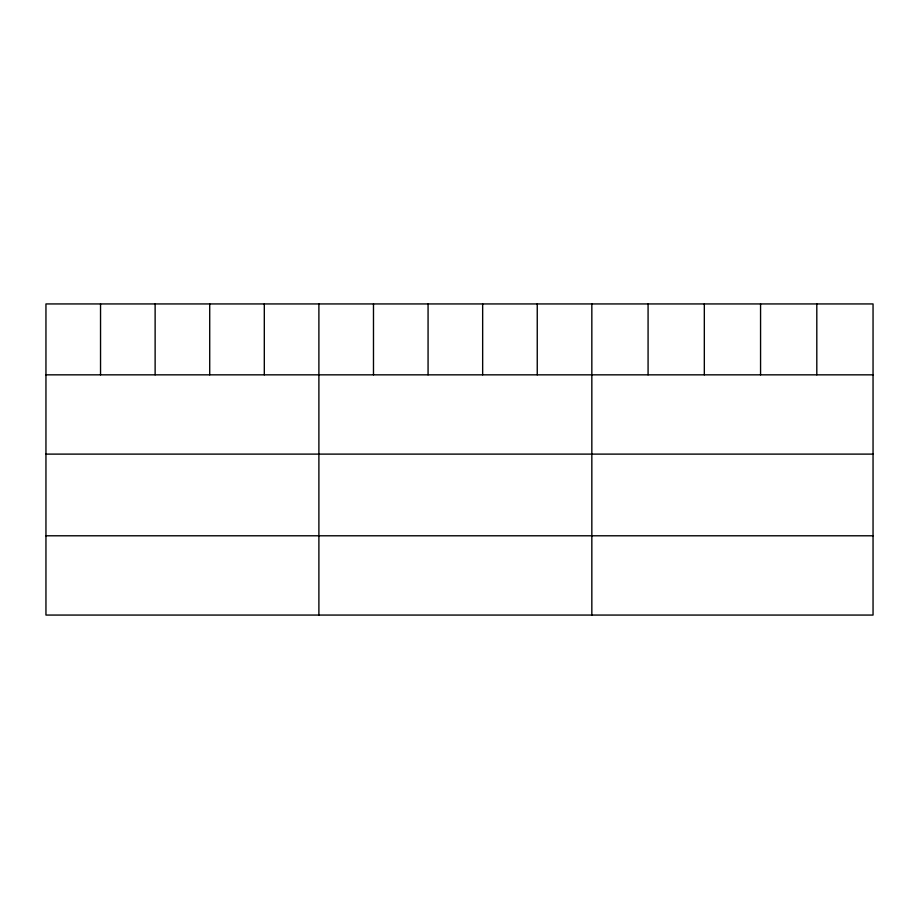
<?xml version="1.0" encoding="UTF-8"?>
<svg xmlns="http://www.w3.org/2000/svg" width="919" height="919" viewBox="0 0 919 919"><rect width="100%" height="100%" fill="white"/><g stroke="black" fill="none" stroke-linecap="round" stroke-linejoin="round"><path stroke-width="1.38" d="M873.05 374.837L873.05 615.064L45.95 615.064L45.95 303.936L873.05 303.936L873.05 374.837L45.95 374.837M45.95 454.112L873.05 454.112M45.95 535.788L873.05 535.788M816.807 303.936L816.807 374.837M760.564 303.936L760.564 374.837M704.322 303.936L704.322 374.837M648.079 303.936L648.079 374.837M591.836 303.936L591.836 615.064M537.247 303.936L537.247 374.837M482.659 303.936L482.659 374.837M428.07 303.936L428.07 374.837M373.482 303.936L373.482 374.837M318.893 303.936L318.893 615.064M264.304 303.936L264.304 374.837M209.716 303.936L209.716 374.837M155.127 303.936L155.127 374.837M100.539 303.936L100.539 374.837"/></g></svg>
